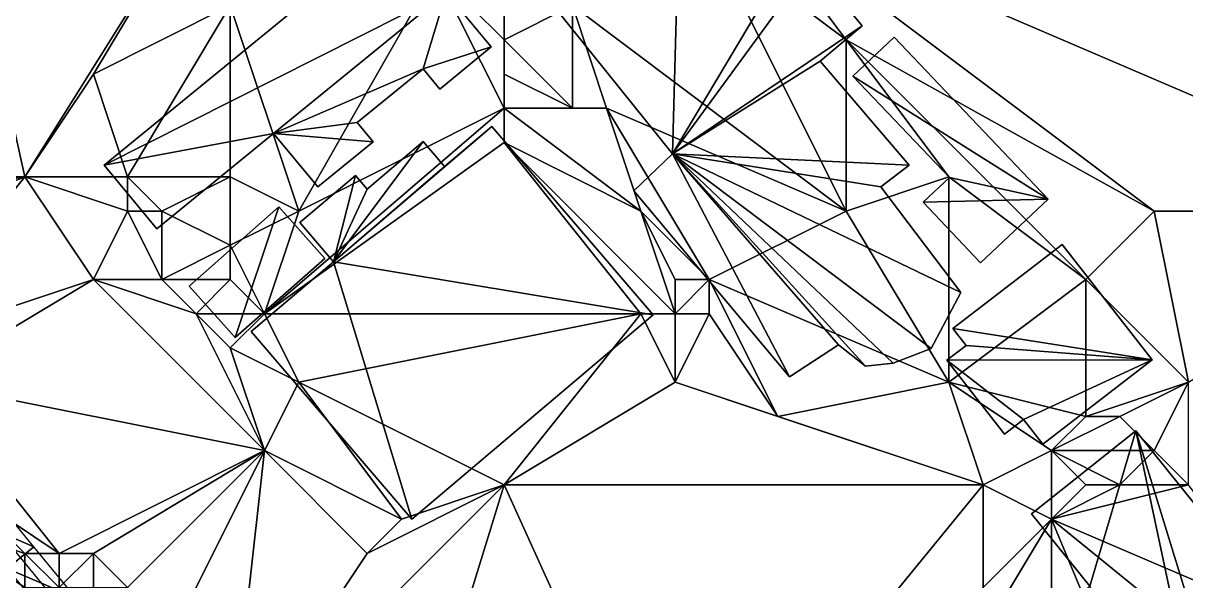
# Model space of a CAD drawing. Header units: metres. Extents: x -1103 to 901, y -902 to 905.
# Drawn here: x 239.9 to 307.8, y 478.4 to 511 of the extents above; entities that cross this region are included whole.
import ezdxf

# ---------------------------------------------------------------- set-up
doc = ezdxf.new("R2010")
doc.units = ezdxf.units.M
for name, color, linetype in [('OSM_BUILDING_FOOTPRINTS', 7, 'CONTINUOUS'), ('OSM_BUILDING_ROOFS', 1, 'CONTINUOUS'), ('OSM_BUILDING_WALLS', 8, 'CONTINUOUS'), ('OSM_TERRAIN', 3, 'CONTINUOUS'), ('OSM_WATER_SURFACE', 5, 'CONTINUOUS'), ('OSM_WATERWAYS', 5, 'CONTINUOUS')]:
    doc.layers.add(name, color=color, linetype=linetype)

msp = doc.modelspace()

# ---------------------------------------------------------------- linework, layer by layer
at = {"layer": 'OSM_BUILDING_FOOTPRINTS'}
for points in [[(247.705, 498.959, 10.129), (244.621, 502.686, 10.129), (264.662, 519.053, 10.129), (267.746, 515.315, 10.129), (264.618, 512.772, 10.129), (267.259, 509.587, 10.129), (264.242, 507.12, 10.129), (263.269, 508.304, 10.129), (259.422, 505.163, 10.129), (260.351, 504.035, 10.129), (257.123, 501.403, 10.129), (254.536, 504.533, 10.129), (247.705, 498.959, 10.129)], [(270.973, 511.887, 9.426), (278.247, 517.671, 9.426), (283.033, 512.031, 9.426), (285.951, 514.43, 9.426), (288.925, 510.825, 9.426), (286.482, 508.746, 9.426), (291.677, 502.686, 9.426), (290.019, 501.414, 9.426), (294.706, 495.232, 9.426), (292.959, 491.97, 9.426), (290.738, 491.118, 9.426), (289.124, 490.93, 9.426), (287.543, 492.18, 9.426), (284.68, 490.311, 9.426), (275.594, 501.182, 9.426), (277.849, 503.338, 9.426), (270.973, 511.887, 9.426)], [(290.804, 510.151, 9.578), (299.802, 500.695, 9.578), (295.845, 496.979, 9.578), (292.495, 500.507, 9.578), (294.032, 501.956, 9.578), (288.394, 507.883, 9.578), (290.804, 510.151, 9.578)], [(256.073, 499.335, 11.68), (259.323, 502.078, 11.68), (259.997, 501.281, 11.68), (263.28, 504.057, 11.68), (264.529, 502.597, 11.68), (267.281, 504.931, 11.68), (276.721, 493.938, 11.68), (262.617, 482.006, 11.68), (253.221, 492.954, 11.68), (258.04, 497.035, 11.68), (256.073, 499.335, 11.68)], [(249.606, 495.608, 11.972), (254.846, 500.242, 11.972), (257.532, 497.234, 11.972), (252.292, 492.611, 11.972), (249.606, 495.608, 11.972)], [(300.62, 498.041, 9.712), (305.881, 491.306, 9.712), (299.492, 486.385, 9.712), (298.365, 487.822, 9.712), (297.248, 486.971, 9.712), (293.888, 491.284, 9.712), (295.004, 492.146, 9.712), (294.242, 493.131, 9.712), (300.62, 498.041, 9.712)]]:
    msp.add_polyline3d(points, close=True, dxfattribs=at)
msp.add_polyline3d([(315.144, 426.5, 10.872), (304.544, 439.683, 10.872), (308.379, 442.724, 10.872), (305.505, 446.296, 10.872), (304.212, 445.267, 10.872), (306.522, 442.403, 10.872), (300.829, 437.88, 10.872), (295.457, 444.56, 10.872), (298.862, 447.258, 10.872), (297.115, 449.426, 10.872), (296.01, 448.541, 10.872), (291.865, 453.694, 10.872), (293.213, 454.767, 10.872), (288.029, 461.203, 10.872), (285.1, 458.881, 10.872), (282.359, 462.298, 10.872), (302.234, 478.079, 10.872), (298.829, 482.315, 10.872), (304.931, 487.159, 10.872), (336.81, 447.512, 10.872)], dxfattribs=at)
at = {"layer": 'OSM_BUILDING_ROOFS'}
for points in [[(264.618, 512.772, 20.129), (264.662, 519.053, 20.129), (244.621, 502.686, 20.129)], [(278.247, 517.671, 19.426), (270.973, 511.887, 19.426), (277.849, 503.338, 19.426)], [(277.849, 503.338, 19.426), (283.033, 512.031, 19.426), (278.247, 517.671, 19.426)], [(277.849, 503.338, 19.426), (288.925, 510.825, 19.426), (285.951, 514.43, 19.426)], [(277.849, 503.338, 19.426), (285.951, 514.43, 19.426), (283.033, 512.031, 19.426)], [(264.618, 512.772, 20.129), (244.621, 502.686, 20.129), (254.536, 504.533, 20.129)], [(264.618, 512.772, 20.129), (254.536, 504.533, 20.129), (263.269, 508.304, 20.129)], [(263.269, 508.304, 20.129), (267.259, 509.587, 20.129), (264.618, 512.772, 20.129)], [(277.849, 503.338, 19.426), (286.482, 508.746, 19.426), (288.925, 510.825, 19.426)], [(299.802, 500.695, 19.578), (290.804, 510.151, 19.578), (288.394, 507.883, 19.578)], [(263.269, 508.304, 20.129), (264.242, 507.12, 20.129), (267.259, 509.587, 20.129)], [(254.536, 504.533, 20.129), (259.422, 505.163, 20.129), (263.269, 508.304, 20.129)], [(277.849, 503.338, 19.426), (291.677, 502.686, 19.426), (286.482, 508.746, 19.426)], [(299.802, 500.695, 19.578), (288.394, 507.883, 19.578), (294.032, 501.956, 19.578)], [(254.536, 504.533, 20.129), (260.351, 504.035, 20.129), (259.422, 505.163, 20.129)], [(258.04, 497.035, 21.68), (276.721, 493.938, 21.68), (267.281, 504.931, 21.68)], [(258.04, 497.035, 21.68), (267.281, 504.931, 21.68), (264.529, 502.597, 21.68)], [(244.621, 502.686, 20.129), (247.705, 498.959, 20.129), (254.536, 504.533, 20.129)], [(254.536, 504.533, 20.129), (257.123, 501.403, 20.129), (260.351, 504.035, 20.129)], [(258.04, 497.035, 21.68), (264.529, 502.597, 21.68), (263.28, 504.057, 21.68)], [(258.04, 497.035, 21.68), (263.28, 504.057, 21.68), (259.997, 501.281, 21.68)], [(277.849, 503.338, 19.426), (275.594, 501.182, 19.426), (284.68, 490.311, 19.426)], [(277.849, 503.338, 19.426), (284.68, 490.311, 19.426), (287.543, 492.18, 19.426)], [(277.849, 503.338, 19.426), (287.543, 492.18, 19.426), (289.124, 490.93, 19.426)], [(277.849, 503.338, 19.426), (289.124, 490.93, 19.426), (290.738, 491.118, 19.426)], [(277.849, 503.338, 19.426), (290.738, 491.118, 19.426), (292.959, 491.97, 19.426)], [(277.849, 503.338, 19.426), (292.959, 491.97, 19.426), (294.706, 495.232, 19.426)], [(277.849, 503.338, 19.426), (294.706, 495.232, 19.426), (290.019, 501.414, 19.426)], [(277.849, 503.338, 19.426), (290.019, 501.414, 19.426), (291.677, 502.686, 19.426)], [(259.323, 502.078, 21.68), (256.073, 499.335, 21.68), (258.04, 497.035, 21.68)], [(258.04, 497.035, 21.68), (259.997, 501.281, 21.68), (259.323, 502.078, 21.68)], [(299.802, 500.695, 19.578), (294.032, 501.956, 19.578), (292.495, 500.507, 19.578)], [(254.846, 500.242, 21.972), (249.606, 495.608, 21.972), (252.292, 492.611, 21.972)], [(254.846, 500.242, 21.972), (252.292, 492.611, 21.972), (257.532, 497.234, 21.972)], [(299.802, 500.695, 19.578), (292.495, 500.507, 19.578), (295.845, 496.979, 19.578)], [(305.881, 491.306, 19.712), (300.62, 498.041, 19.712), (294.242, 493.131, 19.712)], [(258.04, 497.035, 21.68), (253.221, 492.954, 21.68), (262.617, 482.006, 21.68)], [(258.04, 497.035, 21.68), (262.617, 482.006, 21.68), (276.721, 493.938, 21.68)], [(305.881, 491.306, 19.712), (294.242, 493.131, 19.712), (295.004, 492.146, 19.712)], [(305.881, 491.306, 19.712), (295.004, 492.146, 19.712), (293.888, 491.284, 19.712)], [(298.365, 487.822, 19.712), (305.881, 491.306, 19.712), (293.888, 491.284, 19.712)], [(293.888, 491.284, 19.712), (297.248, 486.971, 19.712), (298.365, 487.822, 19.712)], [(298.365, 487.822, 19.712), (299.492, 486.385, 19.712), (305.881, 491.306, 19.712)], [(304.931, 487.159, 20.872), (298.829, 482.315, 20.872), (302.234, 478.079, 20.872)], [(310.469, 461.126, 20.872), (304.931, 487.159, 20.872), (302.234, 478.079, 20.872)], [(314.47, 456.149, 20.872), (336.81, 447.512, 20.872), (304.931, 487.159, 20.872)], [(310.469, 461.126, 20.872), (314.47, 456.149, 20.872), (304.931, 487.159, 20.872)]]:
    msp.add_3dface(points, dxfattribs=at)
at = {"layer": 'OSM_BUILDING_WALLS'}
for points in [[(264.662, 519.053, 10.129), (244.621, 502.686, 10.129), (244.621, 502.686, 20.129)], [(264.662, 519.053, 10.129), (244.621, 502.686, 20.129), (264.662, 519.053, 20.129)], [(288.925, 510.825, 9.426), (285.951, 514.43, 9.426), (285.951, 514.43, 19.426)], [(288.925, 510.825, 9.426), (285.951, 514.43, 19.426), (288.925, 510.825, 19.426)], [(267.259, 509.587, 10.129), (264.618, 512.772, 10.129), (264.618, 512.772, 20.129)], [(267.259, 509.587, 10.129), (264.618, 512.772, 20.129), (267.259, 509.587, 20.129)], [(270.973, 511.887, 9.426), (277.849, 503.338, 9.426), (277.849, 503.338, 19.426)], [(270.973, 511.887, 9.426), (277.849, 503.338, 19.426), (270.973, 511.887, 19.426)], [(286.482, 508.746, 9.426), (288.925, 510.825, 9.426), (288.925, 510.825, 19.426)], [(286.482, 508.746, 9.426), (288.925, 510.825, 19.426), (286.482, 508.746, 19.426)], [(290.804, 510.151, 9.578), (288.394, 507.883, 9.578), (288.394, 507.883, 19.578)], [(290.804, 510.151, 9.578), (288.394, 507.883, 19.578), (290.804, 510.151, 19.578)], [(299.802, 500.695, 9.578), (290.804, 510.151, 9.578), (290.804, 510.151, 19.578)], [(299.802, 500.695, 9.578), (290.804, 510.151, 19.578), (299.802, 500.695, 19.578)], [(264.242, 507.12, 10.129), (267.259, 509.587, 10.129), (267.259, 509.587, 20.129)], [(264.242, 507.12, 10.129), (267.259, 509.587, 20.129), (264.242, 507.12, 20.129)], [(259.422, 505.163, 10.129), (263.269, 508.304, 10.129), (263.269, 508.304, 20.129)], [(259.422, 505.163, 10.129), (263.269, 508.304, 20.129), (259.422, 505.163, 20.129)], [(263.269, 508.304, 10.129), (264.242, 507.12, 10.129), (264.242, 507.12, 20.129)], [(263.269, 508.304, 10.129), (264.242, 507.12, 20.129), (263.269, 508.304, 20.129)], [(291.677, 502.686, 9.426), (286.482, 508.746, 9.426), (286.482, 508.746, 19.426)], [(291.677, 502.686, 9.426), (286.482, 508.746, 19.426), (291.677, 502.686, 19.426)], [(288.394, 507.883, 9.578), (294.032, 501.956, 9.578), (294.032, 501.956, 19.578)], [(288.394, 507.883, 9.578), (294.032, 501.956, 19.578), (288.394, 507.883, 19.578)], [(260.351, 504.035, 10.129), (259.422, 505.163, 10.129), (259.422, 505.163, 20.129)], [(260.351, 504.035, 10.129), (259.422, 505.163, 20.129), (260.351, 504.035, 20.129)], [(267.281, 504.931, 11.68), (264.529, 502.597, 11.68), (264.529, 502.597, 21.68)], [(267.281, 504.931, 11.68), (264.529, 502.597, 21.68), (267.281, 504.931, 21.68)], [(276.721, 493.938, 11.68), (267.281, 504.931, 11.68), (267.281, 504.931, 21.68)], [(276.721, 493.938, 11.68), (267.281, 504.931, 21.68), (276.721, 493.938, 21.68)], [(247.705, 498.959, 10.129), (254.536, 504.533, 10.129), (254.536, 504.533, 20.129)], [(247.705, 498.959, 10.129), (254.536, 504.533, 20.129), (247.705, 498.959, 20.129)], [(254.536, 504.533, 10.129), (257.123, 501.403, 10.129), (257.123, 501.403, 20.129)], [(254.536, 504.533, 10.129), (257.123, 501.403, 20.129), (254.536, 504.533, 20.129)], [(257.123, 501.403, 10.129), (260.351, 504.035, 10.129), (260.351, 504.035, 20.129)], [(257.123, 501.403, 10.129), (260.351, 504.035, 20.129), (257.123, 501.403, 20.129)], [(263.28, 504.057, 11.68), (259.997, 501.281, 11.68), (259.997, 501.281, 21.68)], [(263.28, 504.057, 11.68), (259.997, 501.281, 21.68), (263.28, 504.057, 21.68)], [(264.529, 502.597, 11.68), (263.28, 504.057, 11.68), (263.28, 504.057, 21.68)], [(264.529, 502.597, 11.68), (263.28, 504.057, 21.68), (264.529, 502.597, 21.68)], [(277.849, 503.338, 9.426), (275.594, 501.182, 9.426), (275.594, 501.182, 19.426)], [(277.849, 503.338, 9.426), (275.594, 501.182, 19.426), (277.849, 503.338, 19.426)], [(244.621, 502.686, 10.129), (247.705, 498.959, 10.129), (247.705, 498.959, 20.129)], [(244.621, 502.686, 10.129), (247.705, 498.959, 20.129), (244.621, 502.686, 20.129)], [(290.019, 501.414, 9.426), (291.677, 502.686, 9.426), (291.677, 502.686, 19.426)], [(290.019, 501.414, 9.426), (291.677, 502.686, 19.426), (290.019, 501.414, 19.426)], [(259.323, 502.078, 11.68), (256.073, 499.335, 11.68), (256.073, 499.335, 21.68)], [(259.323, 502.078, 11.68), (256.073, 499.335, 21.68), (259.323, 502.078, 21.68)], [(259.997, 501.281, 11.68), (259.323, 502.078, 11.68), (259.323, 502.078, 21.68)], [(259.997, 501.281, 11.68), (259.323, 502.078, 21.68), (259.997, 501.281, 21.68)], [(294.032, 501.956, 9.578), (292.495, 500.507, 9.578), (292.495, 500.507, 19.578)], [(294.032, 501.956, 9.578), (292.495, 500.507, 19.578), (294.032, 501.956, 19.578)], [(275.594, 501.182, 9.426), (284.68, 490.311, 9.426), (284.68, 490.311, 19.426)], [(275.594, 501.182, 9.426), (284.68, 490.311, 19.426), (275.594, 501.182, 19.426)], [(294.706, 495.232, 9.426), (290.019, 501.414, 9.426), (290.019, 501.414, 19.426)], [(294.706, 495.232, 9.426), (290.019, 501.414, 19.426), (294.706, 495.232, 19.426)], [(254.846, 500.242, 11.972), (249.606, 495.608, 11.972), (249.606, 495.608, 21.972)], [(254.846, 500.242, 11.972), (249.606, 495.608, 21.972), (254.846, 500.242, 21.972)], [(257.532, 497.234, 11.972), (254.846, 500.242, 11.972), (254.846, 500.242, 21.972)], [(257.532, 497.234, 11.972), (254.846, 500.242, 21.972), (257.532, 497.234, 21.972)], [(292.495, 500.507, 9.578), (295.845, 496.979, 9.578), (295.845, 496.979, 19.578)], [(292.495, 500.507, 9.578), (295.845, 496.979, 19.578), (292.495, 500.507, 19.578)], [(295.845, 496.979, 9.578), (299.802, 500.695, 9.578), (299.802, 500.695, 19.578)], [(295.845, 496.979, 9.578), (299.802, 500.695, 19.578), (295.845, 496.979, 19.578)], [(256.073, 499.335, 11.68), (258.04, 497.035, 11.68), (258.04, 497.035, 21.68)], [(256.073, 499.335, 11.68), (258.04, 497.035, 21.68), (256.073, 499.335, 21.68)], [(300.62, 498.041, 9.712), (294.242, 493.131, 9.712), (294.242, 493.131, 19.712)], [(300.62, 498.041, 9.712), (294.242, 493.131, 19.712), (300.62, 498.041, 19.712)], [(305.881, 491.306, 9.712), (300.62, 498.041, 9.712), (300.62, 498.041, 19.712)], [(305.881, 491.306, 9.712), (300.62, 498.041, 19.712), (305.881, 491.306, 19.712)], [(252.292, 492.611, 11.972), (257.532, 497.234, 11.972), (257.532, 497.234, 21.972)], [(252.292, 492.611, 11.972), (257.532, 497.234, 21.972), (252.292, 492.611, 21.972)], [(258.04, 497.035, 11.68), (253.221, 492.954, 11.68), (253.221, 492.954, 21.68)], [(258.04, 497.035, 11.68), (253.221, 492.954, 21.68), (258.04, 497.035, 21.68)], [(249.606, 495.608, 11.972), (252.292, 492.611, 11.972), (252.292, 492.611, 21.972)], [(249.606, 495.608, 11.972), (252.292, 492.611, 21.972), (249.606, 495.608, 21.972)], [(292.959, 491.97, 9.426), (294.706, 495.232, 9.426), (294.706, 495.232, 19.426)], [(292.959, 491.97, 9.426), (294.706, 495.232, 19.426), (292.959, 491.97, 19.426)], [(262.617, 482.006, 11.68), (276.721, 493.938, 11.68), (276.721, 493.938, 21.68)], [(262.617, 482.006, 11.68), (276.721, 493.938, 21.68), (262.617, 482.006, 21.68)], [(253.221, 492.954, 11.68), (262.617, 482.006, 11.68), (262.617, 482.006, 21.68)], [(253.221, 492.954, 11.68), (262.617, 482.006, 21.68), (253.221, 492.954, 21.68)], [(294.242, 493.131, 9.712), (295.004, 492.146, 9.712), (295.004, 492.146, 19.712)], [(294.242, 493.131, 9.712), (295.004, 492.146, 19.712), (294.242, 493.131, 19.712)], [(284.68, 490.311, 9.426), (287.543, 492.18, 9.426), (287.543, 492.18, 19.426)], [(284.68, 490.311, 9.426), (287.543, 492.18, 19.426), (284.68, 490.311, 19.426)], [(287.543, 492.18, 9.426), (289.124, 490.93, 9.426), (289.124, 490.93, 19.426)], [(287.543, 492.18, 9.426), (289.124, 490.93, 19.426), (287.543, 492.18, 19.426)], [(290.738, 491.118, 9.426), (292.959, 491.97, 9.426), (292.959, 491.97, 19.426)], [(290.738, 491.118, 9.426), (292.959, 491.97, 19.426), (290.738, 491.118, 19.426)], [(295.004, 492.146, 9.712), (293.888, 491.284, 9.712), (293.888, 491.284, 19.712)], [(295.004, 492.146, 9.712), (293.888, 491.284, 19.712), (295.004, 492.146, 19.712)], [(293.888, 491.284, 9.712), (297.248, 486.971, 9.712), (297.248, 486.971, 19.712)], [(293.888, 491.284, 9.712), (297.248, 486.971, 19.712), (293.888, 491.284, 19.712)], [(299.492, 486.385, 9.712), (305.881, 491.306, 9.712), (305.881, 491.306, 19.712)], [(299.492, 486.385, 9.712), (305.881, 491.306, 19.712), (299.492, 486.385, 19.712)], [(289.124, 490.93, 9.426), (290.738, 491.118, 9.426), (290.738, 491.118, 19.426)], [(289.124, 490.93, 9.426), (290.738, 491.118, 19.426), (289.124, 490.93, 19.426)], [(297.248, 486.971, 9.712), (298.365, 487.822, 9.712), (298.365, 487.822, 19.712)], [(297.248, 486.971, 9.712), (298.365, 487.822, 19.712), (297.248, 486.971, 19.712)], [(298.365, 487.822, 9.712), (299.492, 486.385, 9.712), (299.492, 486.385, 19.712)], [(298.365, 487.822, 9.712), (299.492, 486.385, 19.712), (298.365, 487.822, 19.712)], [(304.931, 487.159, 10.872), (298.829, 482.315, 10.872), (298.829, 482.315, 20.872)], [(304.931, 487.159, 10.872), (298.829, 482.315, 20.872), (304.931, 487.159, 20.872)], [(336.81, 447.512, 10.872), (304.931, 487.159, 10.872), (304.931, 487.159, 20.872)], [(336.81, 447.512, 10.872), (304.931, 487.159, 20.872), (336.81, 447.512, 20.872)], [(298.829, 482.315, 10.872), (302.234, 478.079, 10.872), (302.234, 478.079, 20.872)], [(298.829, 482.315, 10.872), (302.234, 478.079, 20.872), (298.829, 482.315, 20.872)]]:
    msp.add_3dface(points, dxfattribs=at)
at = {"layer": 'OSM_TERRAIN'}
for points in [[(224, 502, 15.954), (240, 502, 15.406), (232, 538, 12.209)], [(240, 502, 15.406), (250, 518, 13.232), (232, 538, 12.209)], [(324, 500, 11.03), (326, 530, 10.903), (282, 518, 11.255)], [(240, 502, 15.406), (244, 508, 14.624), (250, 518, 13.232)], [(244, 508, 14.624), (252, 512, 13.644), (250, 518, 13.232)], [(280, 516, 12.117), (288, 510, 11.697), (282, 518, 11.255)], [(282, 518, 11.255), (306, 500, 11.156), (324, 500, 11.03)], [(288, 510, 11.697), (306, 500, 11.156), (282, 518, 11.255)], [(288, 500, 12.16), (280, 516, 12.117), (272, 512, 12.108)], [(288, 500, 12.16), (288, 510, 11.697), (280, 516, 12.117)], [(256, 500, 13.816), (264, 514, 13.606), (252, 512, 13.644)], [(256, 500, 13.816), (268, 506, 13.588), (264, 514, 13.606)], [(268, 506, 13.588), (268, 510, 13.377), (264, 514, 13.606)], [(268, 510, 13.377), (268, 512, 12.585), (264, 514, 13.606)], [(246, 502, 13.606), (252, 512, 13.644), (244, 508, 14.624)], [(252, 502, 13.699), (252, 512, 13.644), (246, 502, 13.606)], [(252, 502, 13.699), (256, 500, 13.816), (252, 512, 13.644)], [(272, 506, 12.446), (272, 512, 12.108), (268, 510, 13.377)], [(268, 510, 13.377), (272, 512, 12.108), (268, 512, 12.585)], [(274, 506, 12.256), (272, 512, 12.108), (272, 506, 12.446)], [(274, 506, 12.256), (288, 500, 12.16), (272, 512, 12.108)], [(268, 506, 13.588), (268, 508, 13.329), (268, 510, 13.377)], [(268, 508, 13.329), (272, 506, 12.446), (268, 510, 13.377)], [(294, 502, 11.627), (302, 496, 11.83), (288, 510, 11.697)], [(288, 500, 12.16), (294, 502, 11.627), (288, 510, 11.697)], [(302, 496, 11.83), (306, 500, 11.156), (288, 510, 11.697)], [(240, 502, 15.406), (246, 502, 13.606), (244, 508, 14.624)], [(268, 506, 13.588), (272, 506, 12.446), (268, 508, 13.329)], [(254, 494, 14.028), (268, 506, 13.588), (256, 500, 13.816)], [(254, 494, 14.028), (268, 504, 13.959), (268, 506, 13.588)], [(268, 504, 13.959), (276, 500, 12.476), (268, 506, 13.588)], [(268, 506, 13.588), (276, 500, 12.476), (274, 506, 12.256)], [(268, 506, 13.588), (274, 506, 12.256), (272, 506, 12.446)], [(276, 500, 12.476), (280, 496, 12.217), (274, 506, 12.256)], [(280, 496, 12.217), (288, 500, 12.16), (274, 506, 12.256)], [(254, 494, 14.028), (276, 494, 13.959), (268, 504, 13.959)], [(276, 494, 13.959), (278, 494, 13.542), (268, 504, 13.959)], [(268, 504, 13.959), (278, 494, 13.542), (276, 500, 12.476)], [(228, 500, 16.09), (240, 502, 15.406), (224, 502, 15.954)], [(230, 498, 16.155), (240, 502, 15.406), (228, 500, 16.09)], [(232, 492, 16.209), (240, 502, 15.406), (230, 498, 16.155)], [(244, 496, 15.558), (240, 502, 15.406), (232, 492, 16.209)], [(244, 496, 15.558), (246, 500, 13.869), (240, 502, 15.406)], [(246, 500, 13.869), (246, 502, 13.606), (240, 502, 15.406)], [(246, 500, 13.869), (248, 500, 13.606), (246, 502, 13.606)], [(248, 500, 13.606), (252, 502, 13.699), (246, 502, 13.606)], [(252, 498, 14.711), (252, 502, 13.699), (248, 500, 13.606)], [(252, 498, 14.711), (256, 500, 13.816), (252, 502, 13.699)], [(294, 490, 11.896), (294, 502, 11.627), (288, 500, 12.16)], [(294, 490, 11.896), (302, 496, 11.83), (294, 502, 11.627)], [(244, 496, 15.558), (248, 496, 14.683), (246, 500, 13.869)], [(246, 500, 13.869), (248, 496, 14.683), (248, 500, 13.606)], [(248, 496, 14.683), (252, 498, 14.711), (248, 500, 13.606)], [(252, 498, 14.711), (254, 494, 14.028), (256, 500, 13.816)], [(278, 494, 13.542), (278, 496, 13.049), (276, 500, 12.476)], [(278, 496, 13.049), (280, 496, 12.217), (276, 500, 12.476)], [(280, 496, 12.217), (294, 490, 11.896), (288, 500, 12.16)], [(308, 490, 11.721), (306, 500, 11.156), (302, 496, 11.83)], [(308, 490, 11.721), (324, 500, 11.03), (306, 500, 11.156)], [(248, 496, 14.683), (252, 496, 14.681), (252, 498, 14.711)], [(252, 496, 14.681), (254, 494, 14.028), (252, 498, 14.711)], [(232, 492, 16.209), (234, 490, 16.399), (244, 496, 15.558)], [(254, 486, 15.225), (244, 496, 15.558), (234, 490, 16.399)], [(254, 486, 15.225), (250, 494, 14.805), (244, 496, 15.558)], [(244, 496, 15.558), (250, 494, 14.805), (248, 496, 14.683)], [(250, 494, 14.805), (252, 496, 14.681), (248, 496, 14.683)], [(250, 494, 14.805), (254, 494, 14.028), (252, 496, 14.681)], [(278, 494, 13.542), (280, 494, 12.637), (280, 496, 12.217)], [(278, 494, 13.542), (280, 496, 12.217), (278, 496, 13.049)], [(284, 488, 12.592), (280, 496, 12.217), (280, 494, 12.637)], [(284, 488, 12.592), (294, 490, 11.896), (280, 496, 12.217)], [(294, 490, 11.896), (302, 488, 11.878), (302, 496, 11.83)], [(302, 488, 11.878), (308, 490, 11.721), (302, 496, 11.83)], [(254, 486, 15.225), (252, 492, 14.336), (250, 494, 14.805)], [(252, 492, 14.336), (254, 494, 14.028), (250, 494, 14.805)], [(252, 492, 14.336), (256, 490, 13.959), (254, 494, 14.028)], [(256, 490, 13.959), (276, 494, 13.959), (254, 494, 14.028)], [(268, 484, 13.938), (276, 494, 13.959), (256, 490, 13.959)], [(268, 484, 13.938), (278, 490, 13.125), (276, 494, 13.959)], [(278, 490, 13.125), (278, 494, 13.542), (276, 494, 13.959)], [(278, 490, 13.125), (280, 494, 12.637), (278, 494, 13.542)], [(278, 490, 13.125), (284, 488, 12.592), (280, 494, 12.637)], [(254, 486, 15.225), (256, 490, 13.959), (252, 492, 14.336)], [(236, 484, 15.456), (242, 480, 16.233), (234, 490, 16.399)], [(242, 480, 16.233), (254, 486, 15.225), (234, 490, 16.399)], [(254, 486, 15.225), (262, 482, 14.028), (256, 490, 13.959)], [(262, 482, 14.028), (268, 484, 13.938), (256, 490, 13.959)], [(296, 484, 12.497), (278, 490, 13.125), (268, 484, 13.938)], [(278, 490, 13.125), (296, 484, 12.497), (284, 488, 12.592)], [(296, 484, 12.497), (294, 490, 11.896), (284, 488, 12.592)], [(296, 484, 12.497), (300, 486, 11.987), (294, 490, 11.896)], [(300, 486, 11.987), (302, 488, 11.878), (294, 490, 11.896)], [(304, 488, 12.306), (308, 490, 11.721), (302, 488, 11.878)], [(306, 486, 13.642), (308, 490, 11.721), (304, 488, 12.306)], [(308, 484, 13.513), (308, 490, 11.721), (306, 486, 13.642)], [(300, 486, 11.987), (306, 486, 13.642), (304, 488, 12.306)], [(300, 486, 11.987), (304, 488, 12.306), (302, 488, 11.878)], [(244, 480, 16.221), (254, 486, 15.225), (242, 480, 16.233)], [(244, 480, 16.221), (246, 478, 16.1), (254, 486, 15.225)], [(246, 478, 16.1), (248, 474, 15.956), (254, 486, 15.225)], [(248, 474, 15.956), (252, 468, 15.601), (254, 486, 15.225)], [(252, 468, 15.601), (260, 480, 14.618), (254, 486, 15.225)], [(254, 486, 15.225), (260, 480, 14.618), (262, 482, 14.028)], [(296, 484, 12.497), (300, 482, 13.691), (300, 486, 11.987)], [(300, 482, 13.691), (302, 484, 13.421), (300, 486, 11.987)], [(302, 484, 13.421), (304, 484, 13.691), (300, 486, 11.987)], [(304, 484, 13.691), (306, 486, 13.642), (300, 486, 11.987)], [(304, 484, 13.691), (308, 484, 13.513), (306, 486, 13.642)], [(234, 482, 16.82), (240, 480, 15.375), (236, 484, 15.456)], [(240, 480, 15.375), (242, 480, 16.233), (236, 484, 15.456)], [(260, 458, 14.486), (268, 484, 13.938), (252, 468, 15.601)], [(252, 468, 15.601), (268, 484, 13.938), (260, 480, 14.618)], [(260, 458, 14.486), (278, 462, 13.509), (268, 484, 13.938)], [(260, 480, 14.618), (268, 484, 13.938), (262, 482, 14.028)], [(268, 484, 13.938), (278, 462, 13.509), (296, 484, 12.497)], [(278, 462, 13.509), (296, 478, 12.685), (296, 484, 12.497)], [(296, 478, 12.685), (300, 482, 13.691), (296, 484, 12.497)], [(300, 482, 13.691), (314, 476, 13.666), (308, 484, 13.513)], [(300, 482, 13.691), (304, 484, 13.691), (302, 484, 13.421)], [(300, 482, 13.691), (308, 484, 13.513), (304, 484, 13.691)], [(236, 470, 16.523), (242, 474, 16.378), (234, 482, 16.82)], [(242, 474, 16.378), (240, 478, 15.634), (234, 482, 16.82)], [(234, 482, 16.82), (240, 478, 15.634), (240, 480, 15.375)], [(300, 438, 13.81), (300, 482, 13.691), (294, 472, 13.614)], [(294, 472, 13.614), (300, 482, 13.691), (296, 478, 12.685)], [(300, 438, 13.81), (310, 458, 13.539), (300, 482, 13.691)], [(310, 458, 13.539), (332, 456, 13.757), (300, 482, 13.691)], [(332, 456, 13.757), (314, 476, 13.666), (300, 482, 13.691)], [(240, 478, 15.634), (242, 478, 15.302), (240, 480, 15.375)], [(242, 478, 15.302), (242, 480, 16.233), (240, 480, 15.375)], [(242, 478, 15.302), (244, 478, 16.221), (244, 480, 16.221)], [(242, 478, 15.302), (244, 480, 16.221), (242, 480, 16.233)], [(244, 478, 16.221), (246, 478, 16.1), (244, 480, 16.221)]]:
    msp.add_3dface(points, dxfattribs=at)
at = {"layer": 'OSM_WATER_SURFACE'}
for points in [[(240.511, 480.385, 16.175), (238.051, 483.375, 16.243), (236.507, 482.105, 16.243)], [(240.511, 480.385, 16.175), (236.507, 482.105, 16.243), (238.967, 479.114, 16.175)], [(242.971, 477.395, 16.073), (240.511, 480.385, 16.175), (238.967, 479.114, 16.175)], [(242.971, 477.395, 16.073), (238.967, 479.114, 16.175), (241.426, 476.124, 16.073)]]:
    msp.add_3dface(points, dxfattribs=at)
at = {"layer": 'OSM_WATERWAYS'}
msp.add_polyline3d([(363.979, 330.729, 14.238), (288.935, 419.942, 13.817), (215.141, 509.653, 14.217), (186.135, 541.481, 13.836)], dxfattribs=at)

doc.saveas('drawing.dxf')
